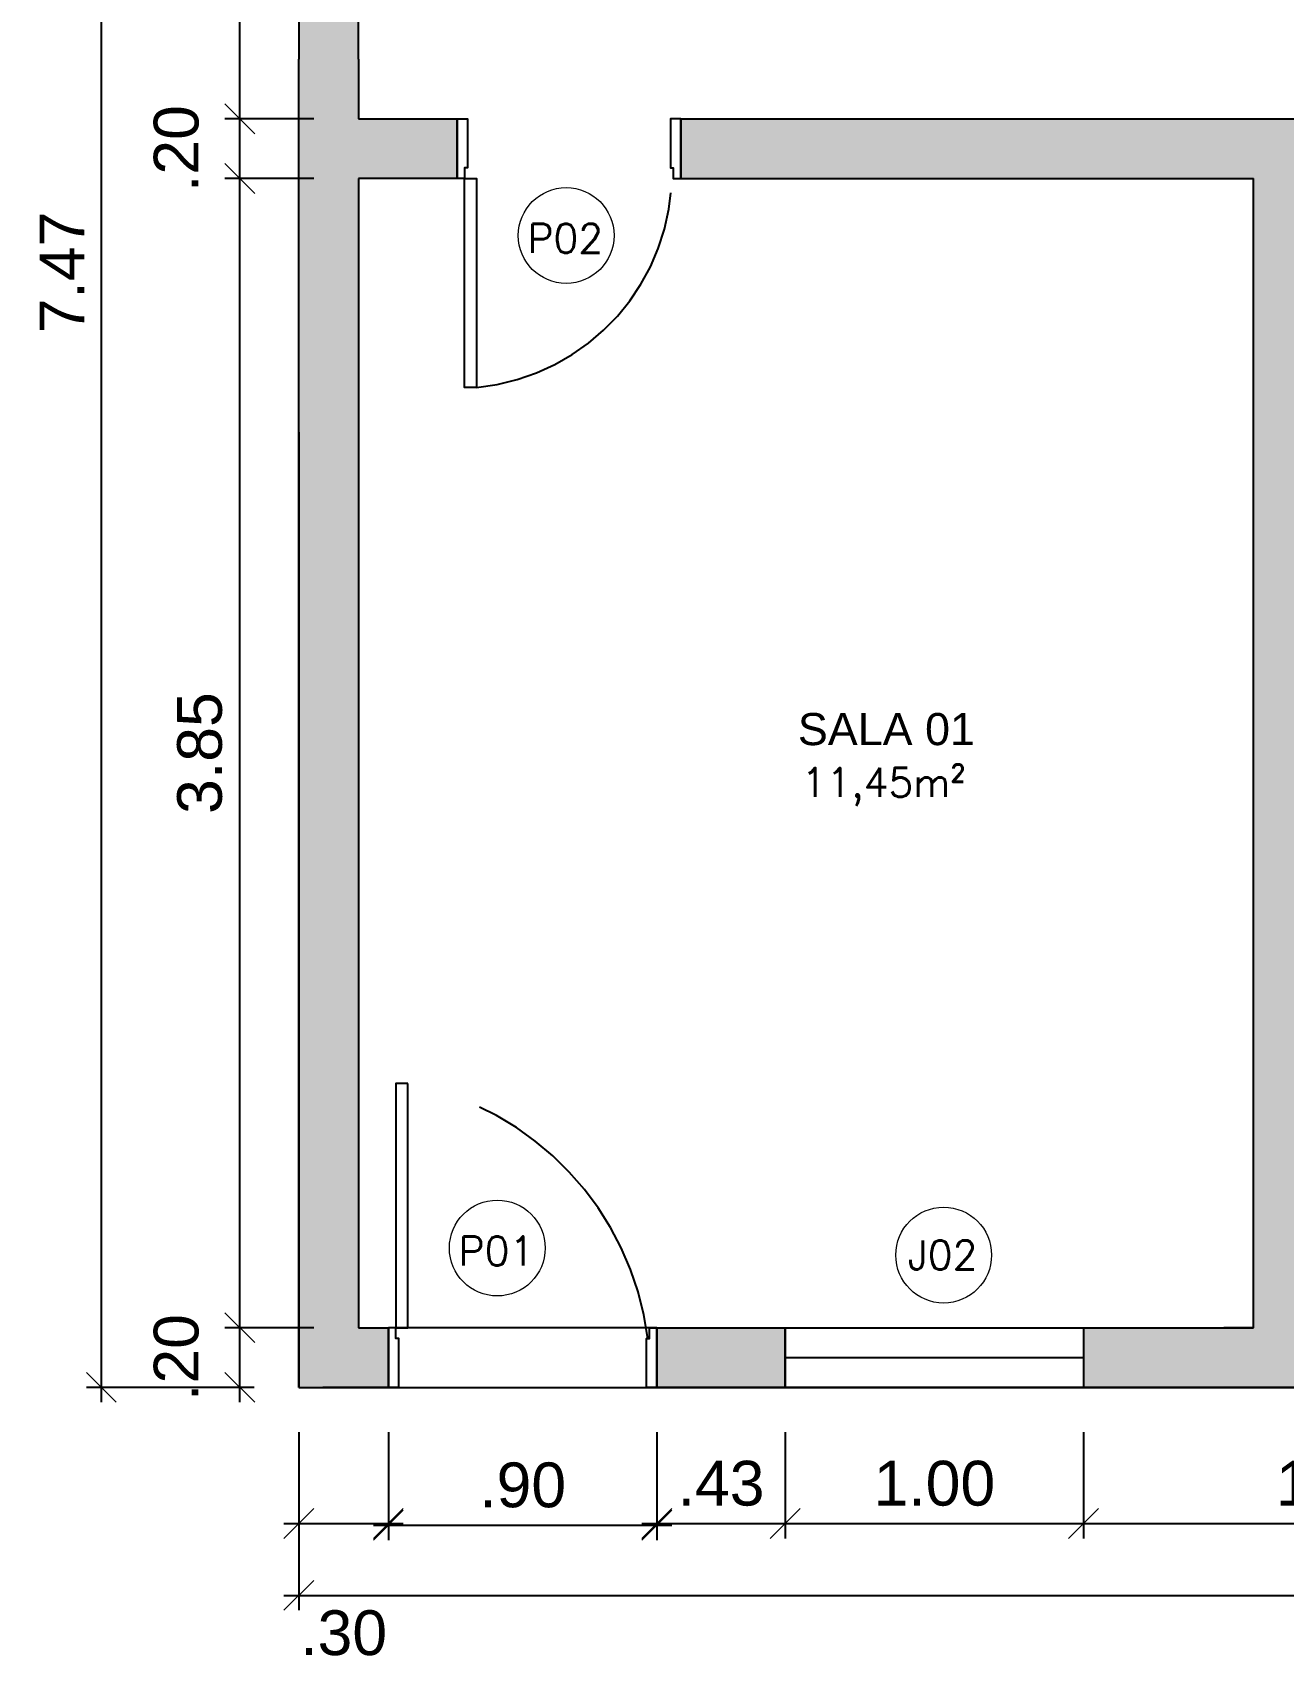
# Model space of a CAD drawing. Header units: metres. Extents: x 1186 to 11427, y -5173 to 11421.
# Drawn here: x 1223.35 to 1227.54, y 1457.16 to 1462.62 of the extents above; entities that cross this region are included whole.
import ezdxf

# ---------------------------------------------------------------- set-up
doc = ezdxf.new("R2010")
doc.units = ezdxf.units.M
doc.header["$LTSCALE"] = 8
doc.linetypes.add('HIDDEN2', pattern=[0.1875, 0.125, -0.0625])
doc.layers.get('0').update_dxf_attribs({"lineweight": 5})
for name, color, linetype in [('ARQ-ELEV6', 1, 'Continuous'), ('ARQ-PAR', 5, 'Continuous'), ('ARQ-POR', 7, 'Continuous'), ('ARQ-TEXTO-AMBIENTES-100', 2, 'Continuous')]:
    doc.layers.add(name, color=color, linetype=linetype)
for name, color, linetype, lineweight in [('ARQ-TEXTO-EQUIPO-50', 7, 'Continuous', 5), ('KIRYA - COTAS', 7, 'Continuous', 5), ('KIRYA - SÍMBOLO', 7, 'Continuous', 5)]:
    doc.layers.add(name, color=color, linetype=linetype, lineweight=lineweight)
doc.styles.add('EA_60_1-75', font='swissl.ttf', dxfattribs={"height": 0.113})
doc.styles.add('EA_80_1-75', font='swissl.ttf', dxfattribs={"height": 0.15})
doc.styles.add('GA RO 1_50', font='romans.shx', dxfattribs={"height": 0.09})
doc.styles.get("Standard").update_dxf_attribs({"font": 'arial.ttf'})
doc.dimstyles.new('1-75', dxfattribs={"dimtxt": 0.113, "dimasz": 0.1, "dimexe": 0.05, "dimexo": 0.15, "dimgap": 0.057, "dimtad": 1, "dimzin": 4, "dimdsep": 46, "dimtxsty": 'EA_60_1-75', "dimblk1": 'OBLIQUE', "dimblk2": 'OBLIQUE', "dimsah": 1, "dimcen": 0.09, "dimdle": 0.05, "dimclrd": 144, "dimclre": 144, "dimclrt": 256, "dimadec": 0, "dimazin": 0, "dimtfac": 1, "dimtofl": 0, "dimtmove": 2, "dimatfit": 3, "dimldrblk": 'OBLIQUE', "dimfxl": 1, "dimtolj": 1, "dimtzin": 0, "dimarcsym": 0})

# ---------------------------------------------------------------- blocks, each defined once
blk = doc.blocks.new('_OBLIQUE')
at = {"color": 0, "linetype": 'ByBlock'}
blk.add_line((-0.5, -0.5), (0.5, 0.5), dxfattribs=at)
blk = doc.blocks.new('*D361')
at = {"layer": 'Defpoints', "color": 0, "transparency": 16777216}
for p in [(1224.0431, 1458.2816), (1224.4411, 1458.2816), (1224.2411, 1458.0816)]:
    blk.add_point(p, dxfattribs=at)
at = {"layer": 'KIRYA - COTAS', "color": 144, "lineweight": -2, "transparency": 16777216}
for p, q in [((1224.0431, 1458.0316), (1224.0431, 1458.3316)), ((1224.2911, 1458.2816), (1223.9931, 1458.2816)), ((1224.0911, 1458.0816), (1223.9931, 1458.0816))]:
    blk.add_line(p, q, dxfattribs=at)
at = {"layer": 'KIRYA - COTAS', "color": 144, "lineweight": -2, "transparency": 16777216, "xscale": 0.1, "yscale": 0.1, "zscale": 0.1}
for p, rotation in [((1224.0431, 1458.2816), 90), ((1224.0431, 1458.0816), 270)]:
    blk.add_blockref('_OBLIQUE', p, dxfattribs=dict(at, rotation=rotation))
at = {"layer": 'KIRYA - COTAS', "transparency": 16777216, "insert": (1223.8305, 1458.1816), "char_height": 0.15, "attachment_point": 5, "rotation": 90, "style": 'EA_80_1-75'}
blk.add_mtext('\\A1;.20', dxfattribs=at)
blk = doc.blocks.new('*D362')
at = {"layer": 'Defpoints', "color": 0, "transparency": 16777216}
for p in [(1224.0431, 1462.1316), (1224.4411, 1462.1316), (1224.4411, 1458.2816)]:
    blk.add_point(p, dxfattribs=at)
at = {"layer": 'KIRYA - COTAS', "color": 144, "lineweight": -2, "transparency": 16777216}
for p, q in [((1224.0431, 1458.2316), (1224.0431, 1462.1816)), ((1224.2911, 1462.1316), (1223.9931, 1462.1316)), ((1224.2911, 1458.2816), (1223.9931, 1458.2816))]:
    blk.add_line(p, q, dxfattribs=at)
at = {"layer": 'KIRYA - COTAS', "color": 144, "lineweight": -2, "transparency": 16777216, "xscale": 0.1, "yscale": 0.1, "zscale": 0.1}
for p, rotation in [((1224.0431, 1462.1316), 90), ((1224.0431, 1458.2816), 270)]:
    blk.add_blockref('_OBLIQUE', p, dxfattribs=dict(at, rotation=rotation))
at = {"layer": 'KIRYA - COTAS', "transparency": 16777216, "insert": (1223.909, 1460.2066), "char_height": 0.15, "attachment_point": 5, "rotation": 90, "style": 'EA_80_1-75'}
blk.add_mtext('\\A1;3.85', dxfattribs=at)
blk = doc.blocks.new('*D363')
at = {"layer": 'Defpoints', "color": 0, "transparency": 16777216}
for p in [(1224.0431, 1462.3316), (1224.4411, 1462.3316), (1224.4411, 1462.1316)]:
    blk.add_point(p, dxfattribs=at)
at = {"layer": 'KIRYA - COTAS', "color": 144, "lineweight": -2, "transparency": 16777216}
for p, q in [((1224.0431, 1462.0816), (1224.0431, 1462.3816)), ((1224.2911, 1462.3316), (1223.9931, 1462.3316)), ((1224.2911, 1462.1316), (1223.9931, 1462.1316))]:
    blk.add_line(p, q, dxfattribs=at)
at = {"layer": 'KIRYA - COTAS', "color": 144, "lineweight": -2, "transparency": 16777216, "xscale": 0.1, "yscale": 0.1, "zscale": 0.1}
for p, rotation in [((1224.0431, 1462.3316), 90), ((1224.0431, 1462.1316), 270)]:
    blk.add_blockref('_OBLIQUE', p, dxfattribs=dict(at, rotation=rotation))
at = {"layer": 'KIRYA - COTAS', "transparency": 16777216, "insert": (1223.8305, 1462.2316), "char_height": 0.15, "attachment_point": 5, "rotation": 90, "style": 'EA_80_1-75'}
blk.add_mtext('\\A1;.20', dxfattribs=at)
blk = doc.blocks.new('*D364')
at = {"layer": 'Defpoints', "color": 0, "transparency": 16777216}
for p in [(1224.0431, 1463.9015), (1224.4411, 1463.9015), (1224.4411, 1462.3316)]:
    blk.add_point(p, dxfattribs=at)
at = {"layer": 'KIRYA - COTAS', "color": 144, "lineweight": -2, "transparency": 16777216}
for p, q in [((1224.0431, 1462.2816), (1224.0431, 1463.9515)), ((1224.2911, 1463.9015), (1223.9931, 1463.9015)), ((1224.2911, 1462.3316), (1223.9931, 1462.3316))]:
    blk.add_line(p, q, dxfattribs=at)
at = {"layer": 'KIRYA - COTAS', "color": 144, "lineweight": -2, "transparency": 16777216, "xscale": 0.1, "yscale": 0.1, "zscale": 0.1}
for p, rotation in [((1224.0431, 1463.9015), 90), ((1224.0431, 1462.3316), 270)]:
    blk.add_blockref('_OBLIQUE', p, dxfattribs=dict(at, rotation=rotation))
at = {"layer": 'KIRYA - COTAS', "transparency": 16777216, "insert": (1223.909, 1463.1165), "char_height": 0.15, "attachment_point": 5, "rotation": 90, "style": 'EA_80_1-75'}
blk.add_mtext('\\A1;1.57', dxfattribs=at)
blk = doc.blocks.new('*D304')
at = {"layer": 'Defpoints', "color": 0, "transparency": 16777216}
for p in [(1224.2411, 1465.5516), (1223.5788, 1458.0816), (1224.2411, 1458.0816)]:
    blk.add_point(p, dxfattribs=at)
at = {"layer": 'KIRYA - COTAS', "color": 144, "lineweight": -2, "transparency": 16777216}
for p, q in [((1223.5788, 1465.6016), (1223.5788, 1458.0316)), ((1224.0911, 1465.5516), (1223.5288, 1465.5516)), ((1224.0911, 1458.0816), (1223.5288, 1458.0816))]:
    blk.add_line(p, q, dxfattribs=at)
at = {"layer": 'KIRYA - COTAS', "color": 144, "lineweight": -2, "transparency": 16777216, "xscale": 0.1, "yscale": 0.1, "zscale": 0.1}
for p, rotation in [((1223.5788, 1465.5516), 90), ((1223.5788, 1458.0816), 270)]:
    blk.add_blockref('_OBLIQUE', p, dxfattribs=dict(at, rotation=rotation))
at = {"layer": 'KIRYA - COTAS', "transparency": 16777216, "insert": (1223.4468, 1461.8166), "char_height": 0.15, "attachment_point": 5, "rotation": 90, "style": 'EA_80_1-75'}
blk.add_mtext('\\A1;7.47', dxfattribs=at)
blk = doc.blocks.new('*D407')
at = {"layer": 'Defpoints', "color": 0, "transparency": 16777216}
for p in [(1224.2411, 1458.0816), (1224.5411, 1458.0816), (1224.5411, 1457.6255)]:
    blk.add_point(p, dxfattribs=at)
at = {"layer": 'KIRYA - COTAS', "color": 144, "lineweight": -2, "transparency": 16777216}
for p, q in [((1224.2411, 1457.9316), (1224.2411, 1457.5755)), ((1224.5411, 1457.9316), (1224.5411, 1457.5755)), ((1224.1911, 1457.6255), (1224.5911, 1457.6255))]:
    blk.add_line(p, q, dxfattribs=at)
at = {"layer": 'KIRYA - COTAS', "color": 144, "lineweight": -2, "transparency": 16777216, "xscale": 0.1, "yscale": 0.1, "zscale": 0.1, "rotation": 180}
blk.add_blockref('_OBLIQUE', (1224.2411, 1457.6255), dxfattribs=at)
at = {"layer": 'KIRYA - COTAS', "color": 144, "lineweight": -2, "transparency": 16777216, "xscale": 0.1, "yscale": 0.1, "zscale": 0.1}
blk.add_blockref('_OBLIQUE', (1224.5411, 1457.6255), dxfattribs=at)
at = {"layer": 'KIRYA - COTAS', "transparency": 16777216, "insert": (1224.3911, 1457.2587), "char_height": 0.15, "attachment_point": 5, "style": 'EA_80_1-75'}
blk.add_mtext('\\A1;.30', dxfattribs=at)
blk = doc.blocks.new('*D409')
at = {"layer": 'Defpoints', "color": 0, "transparency": 16777216}
for p in [(1225.4411, 1458.0816), (1225.8711, 1458.0816), (1225.8711, 1457.6255)]:
    blk.add_point(p, dxfattribs=at)
at = {"layer": 'KIRYA - COTAS', "color": 144, "lineweight": -2, "transparency": 16777216}
for p, q in [((1225.4411, 1457.9316), (1225.4411, 1457.5755)), ((1225.8711, 1457.9316), (1225.8711, 1457.5755)), ((1225.3911, 1457.6255), (1225.9211, 1457.6255))]:
    blk.add_line(p, q, dxfattribs=at)
at = {"layer": 'KIRYA - COTAS', "color": 144, "lineweight": -2, "transparency": 16777216, "xscale": 0.1, "yscale": 0.1, "zscale": 0.1, "rotation": 180}
blk.add_blockref('_OBLIQUE', (1225.4411, 1457.6255), dxfattribs=at)
at = {"layer": 'KIRYA - COTAS', "color": 144, "lineweight": -2, "transparency": 16777216, "xscale": 0.1, "yscale": 0.1, "zscale": 0.1}
blk.add_blockref('_OBLIQUE', (1225.8711, 1457.6255), dxfattribs=at)
at = {"layer": 'KIRYA - COTAS', "transparency": 16777216, "insert": (1225.6561, 1457.7596), "char_height": 0.15, "attachment_point": 5, "style": 'EA_80_1-75'}
blk.add_mtext('\\A1;.43', dxfattribs=at)
blk = doc.blocks.new('*D410')
at = {"layer": 'Defpoints', "color": 0, "transparency": 16777216}
for p in [(1225.8711, 1458.0816), (1226.8711, 1458.0816), (1226.8711, 1457.6255)]:
    blk.add_point(p, dxfattribs=at)
at = {"layer": 'KIRYA - COTAS', "color": 144, "lineweight": -2, "transparency": 16777216}
for p, q in [((1225.8711, 1457.9316), (1225.8711, 1457.5755)), ((1226.8711, 1457.9316), (1226.8711, 1457.5755)), ((1225.8211, 1457.6255), (1226.9211, 1457.6255))]:
    blk.add_line(p, q, dxfattribs=at)
at = {"layer": 'KIRYA - COTAS', "color": 144, "lineweight": -2, "transparency": 16777216, "xscale": 0.1, "yscale": 0.1, "zscale": 0.1, "rotation": 180}
blk.add_blockref('_OBLIQUE', (1225.8711, 1457.6255), dxfattribs=at)
at = {"layer": 'KIRYA - COTAS', "color": 144, "lineweight": -2, "transparency": 16777216, "xscale": 0.1, "yscale": 0.1, "zscale": 0.1}
blk.add_blockref('_OBLIQUE', (1226.8711, 1457.6255), dxfattribs=at)
at = {"layer": 'KIRYA - COTAS', "transparency": 16777216, "insert": (1226.3711, 1457.7596), "char_height": 0.15, "attachment_point": 5, "style": 'EA_80_1-75'}
blk.add_mtext('\\A1;1.00', dxfattribs=at)
blk = doc.blocks.new('*D411')
at = {"layer": 'Defpoints', "color": 0, "transparency": 16777216}
for p in [(1226.8711, 1458.0816), (1228.5111, 1458.0816), (1228.5111, 1457.6255)]:
    blk.add_point(p, dxfattribs=at)
at = {"layer": 'KIRYA - COTAS', "color": 144, "lineweight": -2, "transparency": 16777216}
for p, q in [((1226.8711, 1457.9316), (1226.8711, 1457.5755)), ((1228.5111, 1457.9316), (1228.5111, 1457.5755)), ((1226.8211, 1457.6255), (1228.5611, 1457.6255))]:
    blk.add_line(p, q, dxfattribs=at)
at = {"layer": 'KIRYA - COTAS', "color": 144, "lineweight": -2, "transparency": 16777216, "xscale": 0.1, "yscale": 0.1, "zscale": 0.1, "rotation": 180}
blk.add_blockref('_OBLIQUE', (1226.8711, 1457.6255), dxfattribs=at)
at = {"layer": 'KIRYA - COTAS', "color": 144, "lineweight": -2, "transparency": 16777216, "xscale": 0.1, "yscale": 0.1, "zscale": 0.1}
blk.add_blockref('_OBLIQUE', (1228.5111, 1457.6255), dxfattribs=at)
at = {"layer": 'KIRYA - COTAS', "transparency": 16777216, "insert": (1227.6911, 1457.7596), "char_height": 0.15, "attachment_point": 5, "style": 'EA_80_1-75'}
blk.add_mtext('\\A1;165', dxfattribs=at)
blk = doc.blocks.new('*D308')
at = {"layer": 'Defpoints', "color": 0, "transparency": 16777216}
for p in [(1224.2411, 1458.0816), (1234.9711, 1458.0816), (1234.9711, 1457.3849)]:
    blk.add_point(p, dxfattribs=at)
at = {"layer": 'KIRYA - COTAS', "color": 144, "lineweight": -2, "transparency": 16777216}
for p, q in [((1224.2411, 1457.9316), (1224.2411, 1457.3349)), ((1234.9711, 1457.9316), (1234.9711, 1457.3349)), ((1224.1911, 1457.3849), (1235.0211, 1457.3849))]:
    blk.add_line(p, q, dxfattribs=at)
at = {"layer": 'KIRYA - COTAS', "color": 144, "lineweight": -2, "transparency": 16777216, "xscale": 0.1, "yscale": 0.1, "zscale": 0.1, "rotation": 180}
blk.add_blockref('_OBLIQUE', (1224.2411, 1457.3849), dxfattribs=at)
at = {"layer": 'KIRYA - COTAS', "color": 144, "lineweight": -2, "transparency": 16777216, "xscale": 0.1, "yscale": 0.1, "zscale": 0.1}
blk.add_blockref('_OBLIQUE', (1234.9711, 1457.3849), dxfattribs=at)
at = {"layer": 'KIRYA - COTAS', "transparency": 16777216, "insert": (1229.6061, 1457.519), "char_height": 0.15, "attachment_point": 5, "style": 'EA_80_1-75'}
blk.add_mtext('\\A1;10.73', dxfattribs=at)
blk = doc.blocks.new('*D479')
at = {"layer": 'Defpoints', "color": 0, "transparency": 16777216}
for p in [(1224.5411, 1458.0814), (1225.4411, 1458.0814), (1225.4411, 1457.6199)]:
    blk.add_point(p, dxfattribs=at)
at = {"layer": 'KIRYA - COTAS', "color": 144, "lineweight": -2, "transparency": 16777216}
for p, q in [((1224.5411, 1457.9314), (1224.5411, 1457.5699)), ((1225.4411, 1457.9314), (1225.4411, 1457.5699)), ((1224.4911, 1457.6199), (1225.4911, 1457.6199))]:
    blk.add_line(p, q, dxfattribs=at)
at = {"layer": 'KIRYA - COTAS', "color": 144, "lineweight": -2, "transparency": 16777216, "xscale": 0.1, "yscale": 0.1, "zscale": 0.1, "rotation": 180}
blk.add_blockref('_OBLIQUE', (1224.5411, 1457.6199), dxfattribs=at)
at = {"layer": 'KIRYA - COTAS', "color": 144, "lineweight": -2, "transparency": 16777216, "xscale": 0.1, "yscale": 0.1, "zscale": 0.1}
blk.add_blockref('_OBLIQUE', (1225.4411, 1457.6199), dxfattribs=at)
at = {"layer": 'KIRYA - COTAS', "transparency": 16777216, "insert": (1224.9911, 1457.754), "char_height": 0.15, "attachment_point": 5, "style": 'EA_80_1-75'}
blk.add_mtext('\\A1;.90', dxfattribs=at)

msp = doc.modelspace()

# ---------------------------------------------------------------- hatches: boundary and pattern name
at = {"true_color": 0x939598}
h = msp.add_hatch(color=252, dxfattribs=at)
h.dxf.hatch_style = 1
h.paths.add_polyline_path([(1224.4411, 1463.625), (1224.2411, 1463.625), (1224.2411, 1462.5316), (1224.4411, 1462.5316)])
h.paths.add_polyline_path([(1224.4411, 1465.3516), (1224.4411, 1465.5516), (1224.2411, 1465.5516), (1224.2411, 1463.625), (1224.4411, 1463.625)])
h.paths.add_polyline_path([(1232.3882, 1463.563), (1233.707, 1463.563), (1233.707, 1463.9962), (1232.3882, 1463.9962)], flags=9)
h.paths.add_polyline_path([(1232.2498, 1463.8827), (1233.7706, 1463.8827), (1233.7706, 1464.3501), (1232.2498, 1464.3501)], flags=9)
h.paths.add_polyline_path([(1230.7567, 1459.7876), (1232.1041, 1459.7876), (1232.1041, 1460.2208), (1230.7567, 1460.2208)], flags=9)
h.paths.add_polyline_path([(1230.7304, 1460.1073), (1232.0479, 1460.1073), (1232.0479, 1460.5747), (1230.7304, 1460.5747)], flags=9)
h.paths.add_polyline_path([(1225.3819, 1459.6717), (1226.7007, 1459.6717), (1226.7007, 1460.105), (1225.3819, 1460.105)], flags=9)
h.paths.add_polyline_path([(1225.3089, 1459.9915), (1226.6264, 1459.9915), (1226.6264, 1460.4589), (1225.3089, 1460.4589)], flags=9)
h.paths.add_polyline_path([(1228.836, 1463.836), (1229.9924, 1463.836), (1229.9924, 1464.2693), (1228.836, 1464.2693)], flags=9)
h.paths.add_polyline_path([(1228.9381, 1464.1558), (1229.9155, 1464.1558), (1229.9155, 1464.6232), (1228.9381, 1464.6232)], flags=9)
h = msp.add_hatch(color=252, dxfattribs=at)
h.dxf.hatch_style = 1
h.paths.add_polyline_path([(1231.9111, 1458.2815), (1230.4111, 1458.2815), (1230.4111, 1458.0815), (1231.9111, 1458.0815)])
h.paths.add_polyline_path([(1234.9711, 1458.3816), (1234.7711, 1458.3816), (1234.7711, 1458.2815), (1233.8111, 1458.2815), (1233.8111, 1458.0815), (1234.9711, 1458.0815)])
h.paths.add_polyline_path([(1228.5111, 1458.2815), (1227.6411, 1458.2815), (1227.6411, 1462.1315), (1227.7411, 1462.1315), (1227.7411, 1462.3315), (1227.6411, 1462.3315), (1227.4411, 1462.3315), (1225.5211, 1462.3315), (1225.5211, 1462.1315), (1227.4411, 1462.1315), (1227.4411, 1458.2815), (1227.3411, 1458.2815), (1226.8711, 1458.2815), (1226.8711, 1458.0815), (1228.5111, 1458.0815)])
h.paths.add_polyline_path([(1225.8711, 1458.2815), (1225.4411, 1458.2815), (1225.4411, 1458.0814), (1225.8711, 1458.0815)])
h.paths.add_polyline_path([(1224.5411, 1458.2815), (1224.4411, 1458.2815), (1224.4411, 1462.1315), (1224.7711, 1462.1315), (1224.7711, 1462.3315), (1224.4411, 1462.3315), (1224.4411, 1462.5316), (1224.2411, 1462.5316), (1224.2411, 1458.0815), (1224.5411, 1458.0815)])

# ---------------------------------------------------------------- linework, layer by layer
at = {"layer": 'ARQ-ELEV6'}
for p, q in [((1226.8711, 1458.2815), (1226.8711, 1458.0815)), ((1225.8711, 1458.1816), (1226.8711, 1458.1816))]:
    msp.add_line(p, q, dxfattribs=at)
for points in [[(1224.5411, 1458.0814), (1225.4411, 1458.0814), (1225.4411, 1458.2815), (1224.5411, 1458.2815)], [(1225.8711, 1458.2815), (1226.8711, 1458.2815), (1226.8711, 1458.0815), (1225.8711, 1458.0815)]]:
    msp.add_lwpolyline(points, close=True, dxfattribs=at)
at = {"layer": 'ARQ-PAR'}
for p, q in [((1224.2411, 1465.5516), (1224.2411, 1462.5316)), ((1224.4411, 1462.5316), (1224.4411, 1465.3516)), ((1224.2411, 1458.0815), (1224.2411, 1462.5316)), ((1224.4411, 1462.5316), (1224.4411, 1462.3315)), ((1224.4411, 1462.3315), (1224.7711, 1462.3315)), ((1224.7711, 1462.3315), (1224.7711, 1462.1315)), ((1225.5211, 1462.3315), (1225.5211, 1462.1315)), ((1225.5211, 1462.3315), (1227.4411, 1462.3315)), ((1227.4411, 1462.3315), (1227.6411, 1462.3315)), ((1224.7711, 1462.1315), (1224.4411, 1462.1315)), ((1224.4411, 1462.1315), (1224.4411, 1458.2815)), ((1225.5211, 1462.1315), (1227.4411, 1462.1315)), ((1227.4411, 1458.2815), (1227.4411, 1462.1315)), ((1224.2411, 1461.2816), (1224.2411, 1458.0815)), ((1224.4411, 1458.2815), (1224.5411, 1458.2815)), ((1224.4411, 1458.2815), (1224.5411, 1458.2815)), ((1224.5411, 1458.2815), (1224.5411, 1458.0815)), ((1224.5411, 1458.0815), (1224.5411, 1458.2815)), ((1225.4411, 1458.2815), (1225.8711, 1458.2815)), ((1225.4411, 1458.2815), (1225.4411, 1458.0815)), ((1225.4411, 1458.0815), (1225.4411, 1458.2815)), ((1225.8711, 1458.2815), (1225.8711, 1458.0815)), ((1226.8711, 1458.2815), (1227.4411, 1458.2815)), ((1227.4411, 1458.2815), (1227.3411, 1458.2815)), ((1224.2411, 1458.0815), (1224.5761, 1458.0815)), ((1224.5761, 1458.0815), (1224.3211, 1458.0815)), ((1224.3211, 1458.0815), (1224.5761, 1458.0815)), ((1234.9711, 1458.0815), (1225.4061, 1458.0815)), ((1225.4061, 1458.0815), (1230.4711, 1458.0815)), ((1225.4061, 1458.0815), (1225.8711, 1458.0815)), ((1226.8711, 1458.0815), (1228.5111, 1458.0815))]:
    msp.add_line(p, q, dxfattribs=at)
at = {"layer": 'ARQ-POR'}
for points in [[(1224.8061, 1462.3315), (1224.8061, 1462.3315), (1224.8061, 1462.1674), (1224.7961, 1462.1674), (1224.7961, 1462.1317), (1224.7861, 1462.1315), (1224.7711, 1462.1315), (1224.7711, 1462.3315), (1224.8061, 1462.3315)], [(1225.4861, 1462.3315), (1225.4861, 1462.3315), (1225.4861, 1462.1675), (1225.4961, 1462.1675), (1225.4961, 1462.1315), (1225.5061, 1462.1315), (1225.5211, 1462.1315), (1225.5211, 1462.3315), (1225.4861, 1462.3315)], [(1224.5761, 1458.0815), (1224.5761, 1458.0815), (1224.5761, 1458.2457), (1224.5661, 1458.2457), (1224.5661, 1458.2814), (1224.5561, 1458.2815), (1224.5411, 1458.2815), (1224.5411, 1458.0815), (1224.5761, 1458.0815)], [(1225.4061, 1458.0815), (1225.4061, 1458.0815), (1225.4061, 1458.2456), (1225.4161, 1458.2456), (1225.4161, 1458.2816), (1225.4261, 1458.2815), (1225.4411, 1458.2815), (1225.4411, 1458.0815), (1225.4061, 1458.0815)]]:
    msp.add_lwpolyline(points, dxfattribs=at)
for points in [[(1224.8361, 1461.4317), (1224.7961, 1461.4317), (1224.7961, 1462.1315), (1224.8361, 1462.1315)], [(1224.6061, 1459.0992), (1224.5661, 1459.0992), (1224.5661, 1458.2815), (1224.6061, 1458.2816)]]:
    msp.add_lwpolyline(points, close=True, dxfattribs=at)
at = {"layer": 'ARQ-POR', "color": 252, "linetype": 'HIDDEN2'}
for centre, radius, start, end in [((1224.7695, 1462.1505), 0.7219, 275.2973, 1.3507), ((1224.4206, 1458.1178), 0.9988, 7.3539, 79.2942)]:
    msp.add_arc(centre, radius, start, end, dxfattribs=at)
at = {"layer": 'KIRYA - SÍMBOLO', "color": 242, "true_color": 0xcd2027}
for centre in [(1225.137, 1461.9405), (1224.906, 1458.5484), (1226.4022, 1458.5248)]:
    msp.add_circle(centre, 0.1605, dxfattribs=at)

# ---------------------------------------------------------------- texts
at = {"layer": 'ARQ-TEXTO-AMBIENTES-100', "color": 2, "insert": (1226.5072, 1460.3408), "char_height": 0.10765, "width": 6.551214, "attachment_point": 3}
msp.add_mtext('SALA 01', dxfattribs=at)
at = {"layer": 'ARQ-TEXTO-EQUIPO-50', "style": 'GA RO 1_50'}
for s, p in [('P02', (1225.0071, 1461.8823)), ('11,45m²', (1225.9259, 1460.0596)), ('P01', (1224.7762, 1458.4902)), ('J02', (1226.2824, 1458.4766))]:
    msp.add_text(s, height=0.09715, dxfattribs=at).set_placement(p)

# ---------------------------------------------------------------- dimensions: what is measured, and where the dimension line sits
at = {"layer": 'KIRYA - COTAS'}
for base, p1, p2, picture, middle in [((1223.5788, 1458.0815), (1224.2411, 1465.5516), (1224.2411, 1458.0815), '*D304', (1223.4468, 1461.8166)), ((1224.0431, 1463.9015), (1224.4411, 1462.3315), (1224.4411, 1463.9015), '*D364', (1223.909, 1463.1165)), ((1224.0431, 1462.3315), (1224.4411, 1462.1315), (1224.4411, 1462.3315), '*D363', (1223.8305, 1462.2316)), ((1224.0431, 1462.1315), (1224.4411, 1458.2815), (1224.4411, 1462.1315), '*D362', (1223.909, 1460.2066)), ((1224.0431, 1458.2815), (1224.2411, 1458.0815), (1224.4411, 1458.2815), '*D361', (1223.8305, 1458.1816))]:
    dim = msp.add_linear_dim(base=base, p1=p1, p2=p2, angle=90, dimstyle='1-75', override={"dimtxsty": 'EA_80_1-75'}, dxfattribs=at)
    dim.commit()
    dim.dimension.update_dxf_attribs({"geometry": picture, "text_midpoint": middle})
for base, p1, p2, picture, middle in [((1224.5411, 1457.6255), (1224.2411, 1458.0815), (1224.5411, 1458.0816), '*D407', (1224.3911, 1457.2587)), ((1234.9711, 1457.3849), (1224.2411, 1458.0815), (1234.9711, 1458.0815), '*D308', (1229.6061, 1457.519)), ((1225.4411, 1457.6199), (1224.5411, 1458.0814), (1225.4411, 1458.0814), '*D479', (1224.9911, 1457.754)), ((1225.8711, 1457.6255), (1225.4411, 1458.0815), (1225.8711, 1458.0815), '*D409', (1225.6561, 1457.7596)), ((1226.8711, 1457.6255), (1225.8711, 1458.0815), (1226.8711, 1458.0816), '*D410', (1226.3711, 1457.7596))]:
    dim = msp.add_linear_dim(base=base, p1=p1, p2=p2, dimstyle='1-75', override={"dimtxsty": 'EA_80_1-75'}, dxfattribs=at)
    dim.commit()
    dim.dimension.update_dxf_attribs({"geometry": picture, "text_midpoint": middle})
dim = msp.add_linear_dim(base=(1228.5111, 1457.6255), p1=(1226.8711, 1458.0816), p2=(1228.5111, 1458.0816), text='165', dimstyle='1-75', override={"dimtxsty": 'EA_80_1-75'}, dxfattribs=at)
dim.commit()
dim.dimension.update_dxf_attribs({"geometry": '*D411', "text_midpoint": (1227.6911, 1457.7596)})

doc.saveas('drawing.dxf')
